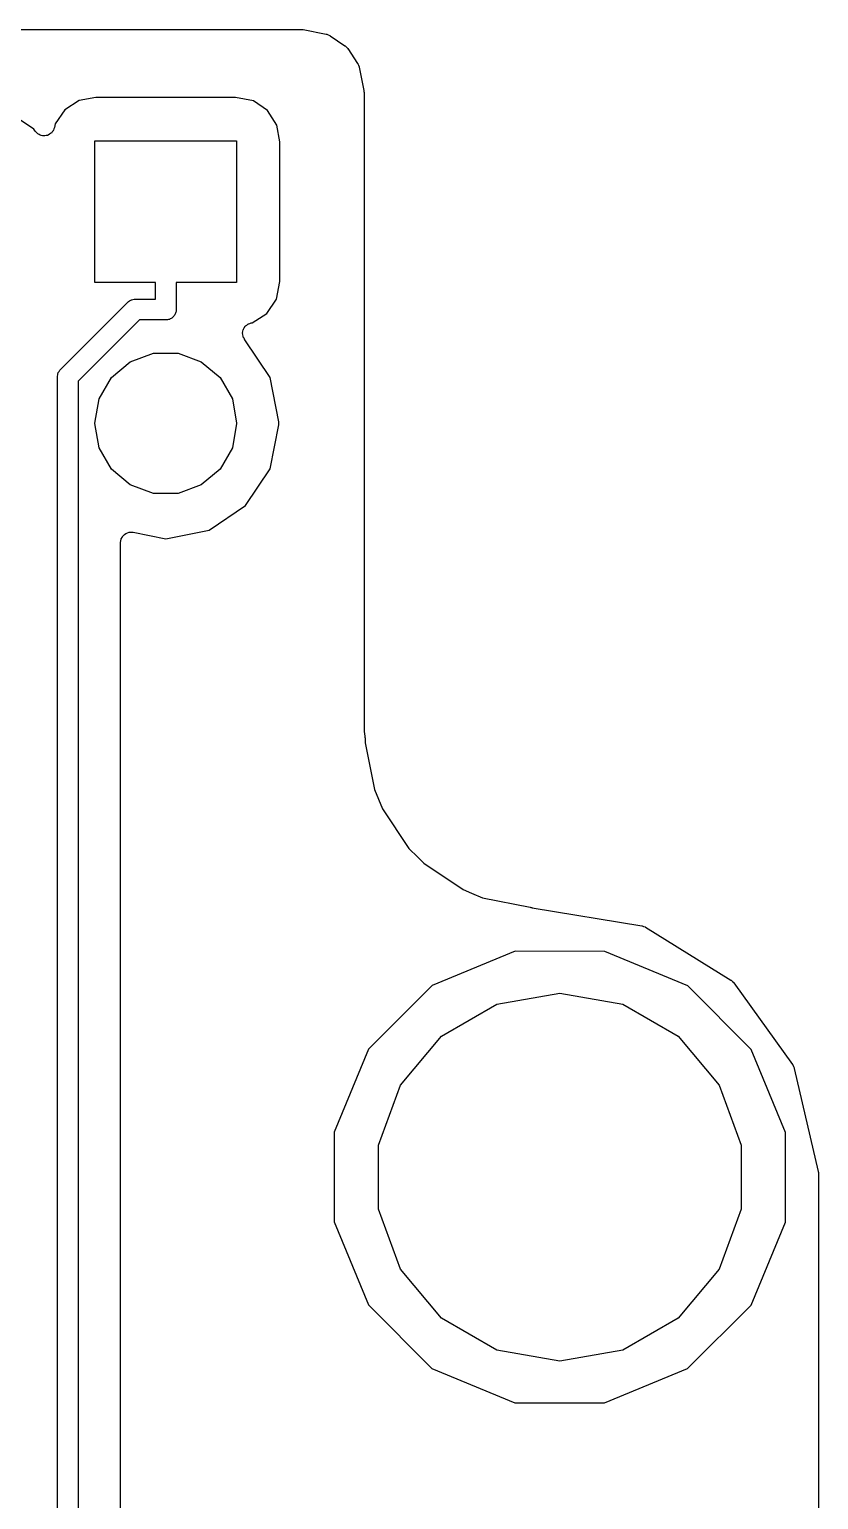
# Model space of a CAD drawing. Extents: x 116.4 to 213.4, y -134.3 to -53.5.
# Drawn here: x 203.94 to 213.41, y -71.18 to -53.54 of the extents above; entities that cross this region are included whole.
import ezdxf

# ---------------------------------------------------------------- set-up
doc = ezdxf.new("R2010")
doc.units = 0
doc.header["$MEASUREMENT"] = 0
doc.layers.add('BLACK', color=7, linetype='CONTINUOUS')

msp = doc.modelspace()

# ---------------------------------------------------------------- linework, layer by layer
at = {"layer": 'Black'}
for p, q in [((193.612, -53.542), (207.194, -53.542)), ((207.194, -53.542), (207.206, -53.5442)), ((207.206, -53.5442), (207.219, -53.5444)), ((207.219, -53.5444), (207.498, -53.5999)), ((207.498, -53.5999), (207.5, -53.6009)), ((207.5, -53.6009), (207.503, -53.6011)), ((207.503, -53.6011), (207.521, -53.6089)), ((207.521, -53.6089), (207.539, -53.6159)), ((207.539, -53.6159), (207.541, -53.6178)), ((207.541, -53.6178), (207.544, -53.6189)), ((207.544, -53.6189), (207.721, -53.7373)), ((207.721, -53.7373), (207.723, -53.7392)), ((207.723, -53.7392), (207.725, -53.7404)), ((207.725, -53.7404), (207.739, -53.7544)), ((207.739, -53.7544), (207.753, -53.7678)), ((207.753, -53.7678), (207.754, -53.7703)), ((207.754, -53.7703), (207.756, -53.7723)), ((207.756, -53.7723), (207.874, -53.9495)), ((207.874, -53.9495), (207.875, -53.952)), ((207.875, -53.952), (207.877, -53.9541)), ((207.877, -53.9541), (207.884, -53.9721)), ((207.884, -53.9721), (207.892, -53.9898)), ((207.892, -53.9898), (207.892, -53.9926)), ((207.892, -53.9926), (207.893, -53.9952)), ((207.893, -53.9952), (207.949, -54.2742)), ((207.949, -54.2742), (207.949, -54.2866)), ((207.949, -54.2866), (207.951, -54.2989)), ((207.951, -54.2989), (207.951, -61.9635)), ((203.99, -54.74), (203.551, -54.4462)), ((204.535, -54.3947), (204.361, -54.5064)), ((204.734, -54.3572), (204.535, -54.3947)), ((206.409, -54.3572), (204.734, -54.3572)), ((206.623, -54.4005), (206.409, -54.3572)), ((206.793, -54.5165), (206.623, -54.4005)), ((204.361, -54.5064), (204.245, -54.6761)), ((206.905, -54.6901), (206.793, -54.5165)), ((204.006, -54.7637), (203.99, -54.74)), ((204.018, -54.7755), (204.006, -54.7637)), ((204.028, -54.7883), (204.018, -54.7755)), ((204.033, -54.7914), (204.028, -54.7883)), ((204.037, -54.7956), (204.033, -54.7914)), ((204.052, -54.8028), (204.037, -54.7956)), ((204.065, -54.8113), (204.052, -54.8028)), ((204.071, -54.8125), (204.065, -54.8113)), ((204.076, -54.8151), (204.071, -54.8125)), ((204.093, -54.8168), (204.076, -54.8151)), ((204.109, -54.8201), (204.093, -54.8168)), ((204.114, -54.8192), (204.109, -54.8201)), ((204.12, -54.8199), (204.114, -54.8192)), ((204.136, -54.816), (204.12, -54.8199)), ((204.152, -54.8135), (204.136, -54.816)), ((204.157, -54.8108), (204.152, -54.8135)), ((204.163, -54.8094), (204.157, -54.8108)), ((204.177, -54.8003), (204.163, -54.8094)), ((204.191, -54.7925), (204.177, -54.8003)), ((204.195, -54.7881), (204.191, -54.7925)), ((204.2, -54.7849), (204.195, -54.7881)), ((204.209, -54.7717), (204.2, -54.7849)), ((204.22, -54.7594), (204.209, -54.7717)), ((204.222, -54.754), (204.22, -54.7594)), ((204.226, -54.7493), (204.222, -54.754)), ((204.23, -54.7336), (204.226, -54.7493)), ((204.236, -54.7183), (204.23, -54.7336)), ((204.245, -54.6761), (204.236, -54.7183)), ((206.942, -54.8894), (206.905, -54.6901)), ((204.722, -56.5776), (204.722, -54.8776)), ((204.722, -54.8776), (206.422, -54.8776)), ((206.422, -54.8776), (206.422, -56.5776)), ((206.942, -56.5649), (206.942, -54.8894)), ((205.447, -56.5776), (204.722, -56.5776)), ((205.447, -56.7779), (205.447, -56.5776)), ((206.422, -56.5776), (205.697, -56.5776)), ((205.697, -56.5776), (205.697, -56.9029)), ((206.899, -56.7791), (206.942, -56.5649)), ((205.138, -56.799), (205.152, -56.7896)), ((205.152, -56.7896), (205.157, -56.7882)), ((205.157, -56.7882), (205.162, -56.7854)), ((205.162, -56.7854), (205.178, -56.7826)), ((205.178, -56.7826), (205.194, -56.7784)), ((205.194, -56.7784), (205.199, -56.7789)), ((205.199, -56.7789), (205.205, -56.7779)), ((205.205, -56.7779), (205.447, -56.7779)), ((206.783, -56.9488), (206.899, -56.7791)), ((204.308, -57.6224), (205.116, -56.8145)), ((205.116, -56.8145), (205.121, -56.8114)), ((205.121, -56.8114), (205.124, -56.8071)), ((205.124, -56.8071), (205.138, -56.799)), ((205.68, -56.9654), (205.673, -56.9738)), ((205.684, -56.9551), (205.68, -56.9654)), ((205.689, -56.9457), (205.684, -56.9551)), ((205.691, -56.9349), (205.689, -56.9457)), ((205.695, -56.9246), (205.691, -56.9349)), ((205.697, -56.9029), (205.695, -56.9137)), ((205.695, -56.9137), (205.695, -56.9246)), ((206.609, -57.0605), (206.783, -56.9488)), ((205.256, -57.0279), (204.522, -57.7626)), ((205.572, -57.0279), (205.256, -57.0279)), ((205.583, -57.026), (205.572, -57.0279)), ((205.594, -57.026), (205.583, -57.026)), ((205.604, -57.0223), (205.594, -57.026)), ((205.615, -57.0204), (205.604, -57.0223)), ((205.624, -57.0149), (205.615, -57.0204)), ((205.635, -57.0112), (205.624, -57.0149)), ((205.643, -57.0041), (205.635, -57.0112)), ((205.652, -56.9987), (205.643, -57.0041)), ((205.659, -56.9903), (205.652, -56.9987)), ((205.668, -56.9832), (205.659, -56.9903)), ((205.673, -56.9738), (205.668, -56.9832)), ((206.501, -57.1456), (206.503, -57.1413)), ((206.503, -57.1413), (206.505, -57.1365)), ((206.505, -57.1365), (206.514, -57.1221)), ((206.514, -57.1221), (206.523, -57.1071)), ((206.523, -57.1071), (206.526, -57.1039)), ((206.526, -57.1039), (206.529, -57.0998)), ((206.529, -57.0998), (206.543, -57.0896)), ((206.543, -57.0896), (206.556, -57.0784)), ((206.556, -57.0784), (206.561, -57.0766)), ((206.561, -57.0766), (206.565, -57.0737)), ((206.565, -57.0737), (206.581, -57.0689)), ((206.581, -57.0689), (206.597, -57.0628)), ((206.597, -57.0628), (206.609, -57.0605)), ((206.494, -57.1793), (206.498, -57.1626)), ((206.495, -57.1842), (206.494, -57.1793)), ((206.494, -57.1891), (206.495, -57.1842)), ((206.497, -57.206), (206.494, -57.1891)), ((206.499, -57.2232), (206.497, -57.206)), ((206.498, -57.1626), (206.501, -57.1456)), ((206.501, -57.2276), (206.499, -57.2232)), ((206.502, -57.2324), (206.501, -57.2276)), ((206.511, -57.2473), (206.502, -57.2324)), ((206.516, -57.2569), (206.511, -57.2473)), ((206.516, -57.259), (206.516, -57.2569)), ((206.517, -57.2596), (206.516, -57.259)), ((206.518, -57.2627), (206.517, -57.2596)), ((206.52, -57.2641), (206.518, -57.2627)), ((206.824, -57.7198), (206.52, -57.2641)), ((205.147, -57.5282), (205.424, -57.4273)), ((205.424, -57.4273), (205.72, -57.4273)), ((205.72, -57.4273), (205.997, -57.5282)), ((204.276, -57.6841), (204.279, -57.668)), ((204.279, -57.668), (204.282, -57.6633)), ((204.282, -57.6633), (204.283, -57.658)), ((204.283, -57.658), (204.293, -57.6446)), ((204.293, -57.6446), (204.301, -57.6305)), ((204.301, -57.6305), (204.305, -57.6269)), ((204.305, -57.6269), (204.308, -57.6224)), ((204.921, -57.718), (205.147, -57.5282)), ((205.997, -57.5282), (206.223, -57.718)), ((204.272, -57.6999), (204.276, -57.6841)), ((204.273, -57.7054), (204.272, -57.6999)), ((204.272, -57.7108), (204.273, -57.7054)), ((204.272, -109.334), (204.272, -57.7108)), ((204.522, -57.7626), (204.522, -109.386)), ((204.773, -57.9736), (204.921, -57.718)), ((206.223, -57.718), (206.371, -57.9736)), ((206.93, -58.251), (206.824, -57.7198)), ((204.722, -58.2644), (204.773, -57.9736)), ((206.371, -57.9736), (206.422, -58.2644)), ((204.722, -58.2708), (204.722, -58.2644)), ((204.773, -58.5616), (204.722, -58.2708)), ((206.422, -58.2708), (206.371, -58.5616)), ((206.422, -58.2644), (206.422, -58.2708)), ((206.824, -58.8154), (206.93, -58.2842)), ((206.93, -58.2842), (206.93, -58.251)), ((204.921, -58.8172), (204.773, -58.5616)), ((206.371, -58.5616), (206.223, -58.8172)), ((205.147, -59.007), (204.921, -58.8172)), ((206.223, -58.8172), (205.997, -59.007)), ((206.53, -59.2552), (206.824, -58.8154)), ((205.424, -59.1079), (205.147, -59.007)), ((205.997, -59.007), (205.72, -59.1079)), ((205.72, -59.1079), (205.424, -59.1079)), ((206.091, -59.549), (206.53, -59.2552)), ((205.061, -59.6153), (205.077, -59.6024)), ((205.077, -59.6024), (205.093, -59.5891)), ((205.093, -59.5891), (205.095, -59.5886)), ((205.095, -59.5886), (205.096, -59.5877)), ((205.096, -59.5877), (205.115, -59.5811)), ((205.115, -59.5811), (205.135, -59.574)), ((205.135, -59.574), (205.136, -59.574)), ((205.136, -59.574), (205.137, -59.5736)), ((205.137, -59.5736), (205.158, -59.574)), ((205.158, -59.574), (205.179, -59.574)), ((205.179, -59.574), (205.18, -59.5745)), ((205.18, -59.5745), (205.181, -59.5745)), ((205.181, -59.5745), (205.572, -59.6522)), ((205.572, -59.6522), (206.091, -59.549)), ((205.03, -59.6963), (205.034, -59.676)), ((205.03, -59.6977), (205.03, -59.6963)), ((205.03, -59.6991), (205.03, -59.6977)), ((205.03, -67.8714), (205.03, -59.6991)), ((205.034, -59.676), (205.037, -59.6556)), ((205.037, -59.6556), (205.038, -59.6544)), ((205.038, -59.6531), (205.049, -59.6354)), ((205.038, -59.6544), (205.038, -59.6531)), ((205.049, -59.6354), (205.059, -59.6175)), ((205.059, -59.6175), (205.06, -59.6165)), ((205.06, -59.6165), (205.061, -59.6153)), ((207.951, -61.9635), (207.962, -62.0198)), ((207.962, -62.0198), (207.962, -62.0323)), ((207.962, -62.0323), (207.965, -62.0446)), ((207.965, -62.0446), (207.965, -62.102)), ((207.965, -62.102), (208.076, -62.6607)), ((208.076, -62.6607), (208.172, -62.8935)), ((208.172, -62.8935), (208.489, -63.3671)), ((208.489, -63.3671), (208.595, -63.4737)), ((208.595, -63.4737), (208.595, -63.4737)), ((208.595, -63.4737), (208.667, -63.5453)), ((208.667, -63.5453), (209.14, -63.8618)), ((209.14, -63.8618), (209.242, -63.9037)), ((209.242, -63.9037), (209.242, -63.9037)), ((209.242, -63.9037), (209.373, -63.9582)), ((209.373, -63.9582), (209.944, -64.0718)), ((209.944, -64.0718), (209.952, -64.0748)), ((209.952, -64.0748), (209.964, -64.077)), ((209.964, -64.077), (209.965, -64.0773)), ((209.965, -64.0773), (209.966, -64.0775)), ((209.966, -64.0775), (209.967, -64.078)), ((209.967, -64.078), (211.283, -64.2944)), ((211.283, -64.2944), (211.286, -64.2954)), ((211.286, -64.2954), (211.288, -64.2954)), ((211.288, -64.2954), (211.306, -64.3026)), ((211.306, -64.3026), (211.325, -64.309)), ((211.325, -64.309), (211.327, -64.3108)), ((211.327, -64.3108), (211.329, -64.3119)), ((211.329, -64.3119), (212.353, -64.9475)), ((209.764, -64.6015), (208.768, -65.0129)), ((210.841, -64.6025), (209.764, -64.6015)), ((211.836, -65.0156), (210.841, -64.6025)), ((208.768, -65.0129), (208.006, -65.774)), ((212.597, -65.778), (211.836, -65.0156)), ((212.353, -64.9475), (212.355, -64.9494)), ((212.355, -64.9494), (212.358, -64.9506)), ((212.358, -64.9506), (212.371, -64.9641)), ((212.371, -64.9641), (212.386, -64.977)), ((212.386, -64.977), (212.387, -64.9794)), ((212.387, -64.9794), (212.389, -64.9814)), ((212.389, -64.9814), (213.092, -65.9604)), ((208.88, -65.6183), (209.545, -65.2348)), ((209.545, -65.2348), (210.3, -65.1016)), ((210.3, -65.1016), (211.055, -65.2348)), ((211.055, -65.2348), (211.72, -65.6183)), ((208.006, -65.774), (207.592, -66.769)), ((208.387, -66.2058), (208.88, -65.6183)), ((211.72, -65.6183), (212.213, -66.2058)), ((213.008, -66.7737), (212.597, -65.778)), ((213.092, -65.9604), (213.093, -65.9629)), ((213.093, -65.9629), (213.095, -65.965)), ((213.095, -65.965), (213.102, -65.9828)), ((213.102, -65.9828), (213.111, -66.0002)), ((213.111, -66.0002), (213.111, -66.003)), ((213.111, -66.003), (213.112, -66.0055)), ((213.112, -66.0055), (213.401, -67.2428)), ((208.125, -66.9265), (208.387, -66.2058)), ((212.213, -66.2058), (212.475, -66.9265)), ((207.592, -66.769), (207.592, -67.8463)), ((213.008, -67.851), (213.008, -66.7737)), ((208.125, -67.6935), (208.125, -66.9265)), ((212.475, -66.9265), (212.475, -67.6935)), ((213.401, -67.2428), (213.402, -67.2562)), ((213.402, -67.2562), (213.405, -67.2695)), ((213.405, -67.2695), (213.405, -67.308)), ((213.405, -67.308), (213.405, -67.3091)), ((213.405, -67.3091), (213.405, -67.3102)), ((213.405, -67.3102), (213.405, -127.415)), ((208.387, -68.4142), (208.125, -67.6935)), ((212.475, -67.6935), (212.213, -68.4142)), ((205.03, -109.373), (205.03, -67.8714)), ((207.592, -67.8463), (208.003, -68.842)), ((212.594, -68.846), (213.008, -67.851)), ((208.88, -69.0017), (208.387, -68.4142)), ((212.213, -68.4142), (211.72, -69.0017)), ((208.003, -68.842), (208.764, -69.6044)), ((211.832, -69.6071), (212.594, -68.846)), ((209.545, -69.3852), (208.88, -69.0017)), ((211.72, -69.0017), (211.055, -69.3852)), ((210.3, -69.5184), (209.545, -69.3852)), ((211.055, -69.3852), (210.3, -69.5184)), ((208.764, -69.6044), (209.759, -70.0175)), ((210.836, -70.0185), (211.832, -69.6071)), ((209.759, -70.0175), (210.836, -70.0185))]:
    msp.add_line(p, q, dxfattribs=at)

doc.saveas('drawing.dxf')
